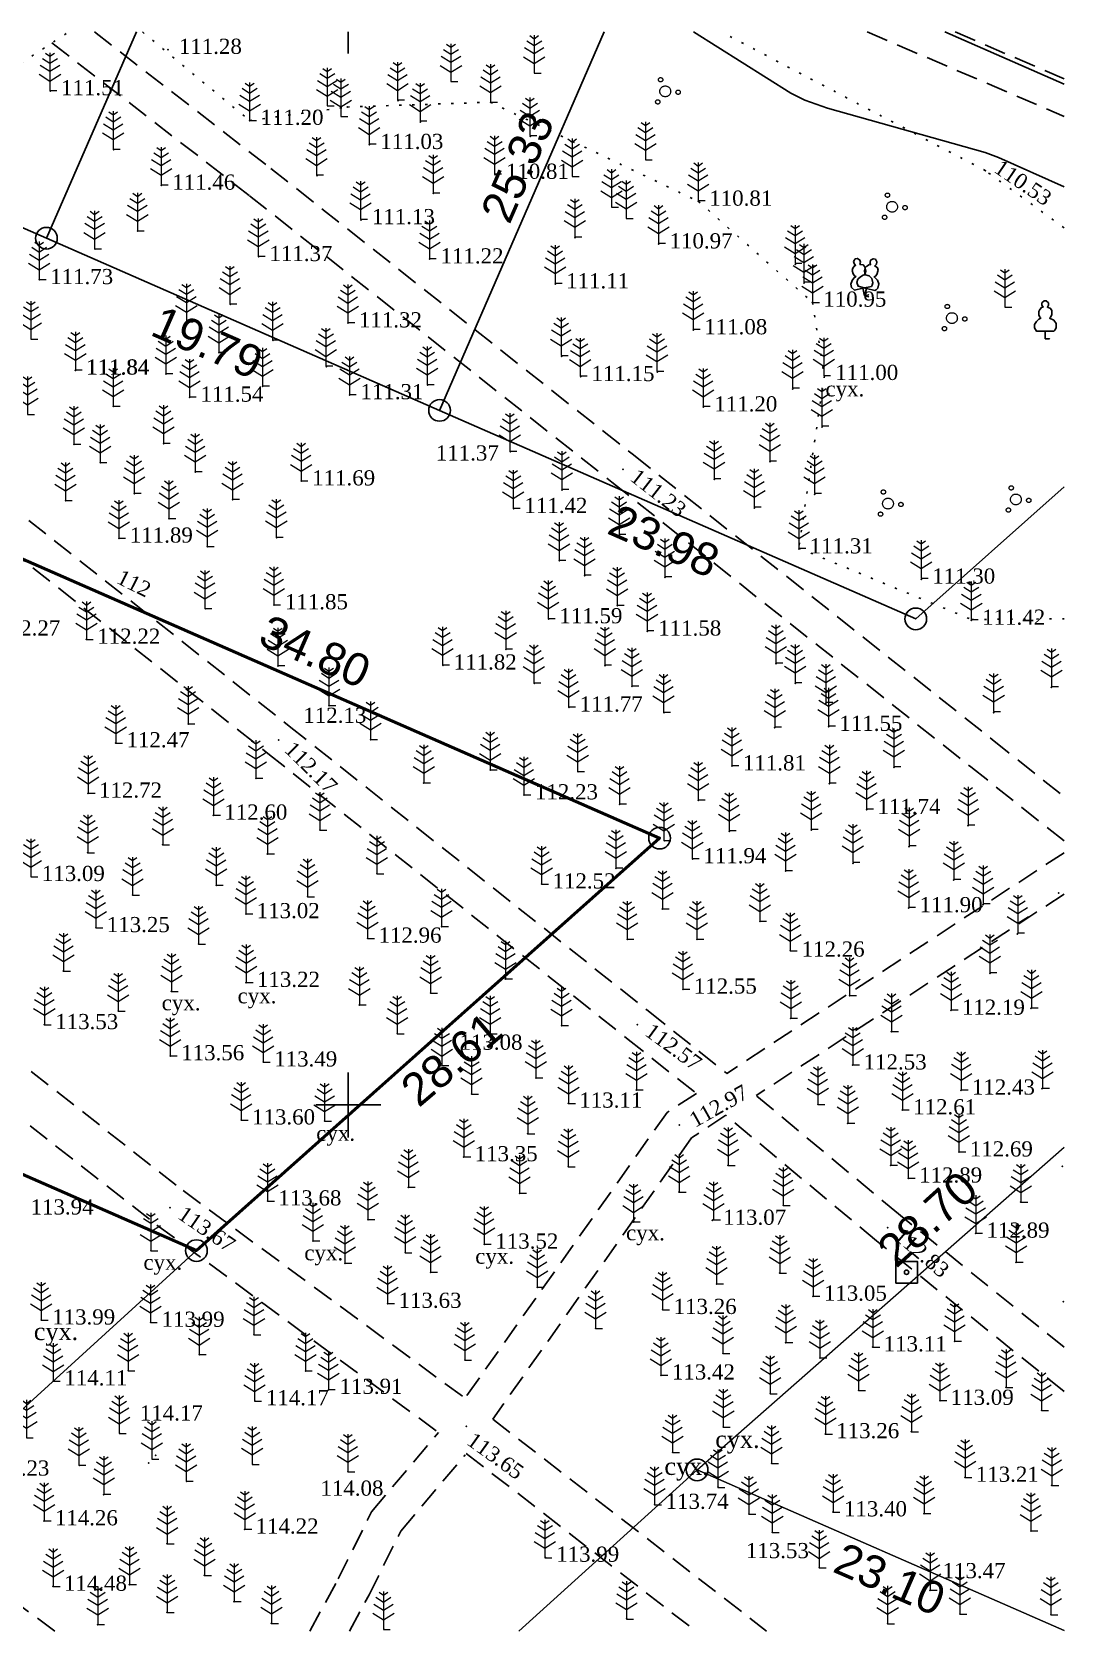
# Model space of a CAD drawing. Header units: millimetres. Extents: x 5405650.3 to 5405733, y 5525075.7 to 5525149.5.
# Drawn here: x 5405685.4 to 5405733, y 5525075.7 to 5525149.5 of the extents above; entities that cross this region are included whole.
import ezdxf
from ezdxf.enums import TextEntityAlignment as Align

# ---------------------------------------------------------------- set-up
doc = ezdxf.new("R2010")
doc.units = ezdxf.units.MM
for name, pattern in [('DASHEDX2', [1.5, 1, -0.5]), ('HIDDEN', [0.5, 0, -0.5]), ('суцільна', [50, 50, 0])]:
    doc.linetypes.add(name, pattern=pattern)
for name, color, linetype, lineweight in [('11900000', 1, 'Continuous', 30), ('Контур', 7, 'HIDDEN', 30), ('ТОЧКИ', 7, 'Continuous', 30), ('усл. знак', 7, 'суцільна', 20)]:
    doc.layers.add(name, color=color, linetype=linetype, lineweight=lineweight)
for name, color, linetype in [('SC007', 7, 'Continuous'), ('горизонтали', 42, 'Continuous'), ('дороги', 7, 'Continuous'), ('Ділянки_Межі', 10, 'Continuous'), ('надписи', 7, 'Continuous'), ('отметки', 7, 'Continuous'), ('промеры', 185, 'Continuous'), ('Растительность', 7, 'Continuous')]:
    doc.layers.add(name, color=color, linetype=linetype)
doc.styles.get("Standard").update_dxf_attribs({"font": 'arial.ttf'})
doc.styles.add('times', font='times.ttf')

# ---------------------------------------------------------------- blocks, each defined once
blk = doc.blocks.new('A$C51FE15A3')
at = {"layer": 'Растительность', "color": 94, "lineweight": 0}
for points in [[(-0.343, 1.489), (0, 1.267), (0.343, 1.489)], [(-0.201, 1.726), (0, 1.584), (0.201, 1.726)], [(0, 1.75), (0, 0), (0.319, 0)], [(-0.493, 0.753), (0, 0.444), (0.493, 0.753)], [(-0.447, 1.172), (0, 0.895), (0.447, 1.172)]]:
    blk.add_lwpolyline(points, dxfattribs=at)
blk = doc.blocks.new('SYMBOL902')
at = {"layer": 'SC007'}
blk.add_lwpolyline([(-1.25, -1.25), (-1.25, 1.25), (1.25, 1.25), (1.25, -1.25)], close=True, dxfattribs=at)
blk.add_circle((0, 0), 0.25, dxfattribs=at)
blk = doc.blocks.new('A$C72385B22')
at = {"layer": 'усл. знак'}
for centre, radius in [((0, 0), 0.625), ((-0.02, 1.49), 0.25), ((-1.29, -0.64), 0.25), ((1.28, -0.76), 0.25)]:
    blk.add_circle(centre, radius, dxfattribs=at)
blk = doc.blocks.new('A$C2ACB5305')
at = {"layer": 'Растительность'}
blk.add_lwpolyline([(0.2, 0), (0.2, 0), (0, 0), (0, 0.35), (-0.4, 0.35), (-0.5, 0.5), (-0.5, 0.65), (-0.4, 0.8), (-0.3, 0.9), (-0.2, 0.95), (-0.25, 1), (-0.3, 1.1), (-0.3, 1.25), (-0.25, 1.35), (-0.15, 1.45), (-0.1, 1.45), (-0.15, 1.55), (-0.15, 1.65), (-0.05, 1.75), (0.05, 1.75), (0.15, 1.65), (0.15, 1.55), (0.1, 1.45), (0.25, 1.4), (0.3, 1.3), (0.3, 1.1), (0.25, 1), (0.2, 0.95), (0.4, 0.85), (0.5, 0.7), (0.5, 0.5), (0.45, 0.4), (0.4, 0.35), (0, 0.35)], dxfattribs=at)

msp = doc.modelspace()

# ---------------------------------------------------------------- linework, layer by layer
at = {"layer": '11900000', "color": 7}
for points in [[(5405700, 5525148.5, 0), (5405700, 5525149.485, 0)], [(5405700, 5525148.5, 0), (5405700, 5525149.485, 0)], [(5405700, 5525098.5, 0), (5405700, 5525101.5, 0)], [(5405700, 5525098.5, 0), (5405700, 5525101.5, 0)], [(5405698.5, 5525100, 0), (5405701.5, 5525100, 0)], [(5405698.5, 5525100, 0), (5405701.5, 5525100, 0)]]:
    msp.add_polyline3d(points, dxfattribs=at)
at = {"layer": 'горизонтали', "color": 32}
msp.add_polyline3d([(5405733.016, 5525142.348, 110.5), (5405729.997, 5525143.692, 110.5), (5405729.377, 5525143.932, 110.5), (5405722.107, 5525145.972, 110.5), (5405721.057, 5525146.342, 110.5), (5405720.417, 5525146.662, 110.5), (5405715.925, 5525149.485, 110.5)], dxfattribs=at)
at = {"layer": 'дороги', "color": 7, "linetype": 'DASHEDX2'}
for points, elevation in [([(5405656.022, 5525149.485), (5405668.517, 5525139.985), (5405680.553, 5525130.68), (5405697.277, 5525117.467), (5405713.827, 5525104.337), (5405717.455, 5525101.453)], 111.93), ([(5405688.29, 5525149.485), (5405696.433, 5525143.19), (5405713.157, 5525129.977), (5405729.707, 5525116.847), (5405733.016, 5525114.217)], 110.99), ([(5405723.942, 5525149.485), (5405733.016, 5525145.593)], 112.445), ([(5405727.992, 5525149.485), (5405733.016, 5525147.331)], 112.445), ([(5405654.026, 5525148.993), (5405667.543, 5525138.715), (5405679.567, 5525129.42), (5405696.283, 5525116.213), (5405712.833, 5525103.083), (5405716.057, 5525100.521)], 111.93), ([(5405686.328, 5525148.98), (5405695.447, 5525141.93), (5405712.163, 5525128.723), (5405728.713, 5525115.593), (5405733.016, 5525112.174)], 110.99), ([(5405677.108, 5525108.015), (5405692.382, 5525096.048), (5405705.386, 5525086.469)], 113.227), ([(5405675.874, 5525106.441), (5405691.172, 5525094.456), (5405704.161, 5525084.888)], 113.227), ([(5405733.016, 5525088.831), (5405725.377, 5525094.969), (5405718.813, 5525100.429)], 113.26), ([(5405733.016, 5525086.779), (5405724.363, 5525093.731), (5405717.419, 5525099.518)], 113.26)]:
    msp.add_lwpolyline(points, dxfattribs=dict(at, elevation=elevation))
for points in [[(5405733.016, 5525111.63), (5405717.455, 5525101.453)], [(5405733.016, 5525109.718), (5405718.813, 5525100.429)], [(5405686.461, 5525075.733), (5405676.065, 5525083.409), (5405662.398, 5525093.926), (5405650.272, 5525103.66)], [(5405716.057, 5525100.521), (5405714.706, 5525099.655), (5405705.386, 5525086.469)], [(5405717.419, 5525099.518), (5405715.836, 5525098.483), (5405706.664, 5525085.505)], [(5405706.664, 5525085.505), (5405719.291, 5525075.733)], [(5405698.23, 5525075.733), (5405699.538, 5525078.142), (5405701.074, 5525081.23), (5405704.161, 5525084.888)], [(5405700.051, 5525075.733), (5405700.958, 5525077.404), (5405702.42, 5525080.345), (5405705.384, 5525083.856)], [(5405705.441, 5525083.923), (5405716.023, 5525075.733)]]:
    msp.add_lwpolyline(points, dxfattribs=at)
at = {"layer": 'Ділянки_Межі'}
for points in [[(5405690.233, 5525149.485), (5405686.078, 5525139.972), (5405667.94, 5525147.913)], [(5405711.808, 5525149.485), (5405704.21, 5525132.034), (5405686.078, 5525139.972)], [(5405686.078, 5525139.972), (5405690.233, 5525149.485)], [(5405704.21, 5525132.034), (5405711.808, 5525149.485)], [(5405727.519, 5525149.485), (5405733.016, 5525147.079)], [(5405733.016, 5525128.505), (5405726.179, 5525122.416), (5405704.21, 5525132.034)]]:
    msp.add_lwpolyline(points, dxfattribs=at)
at = {"layer": 'Ділянки_Межі', "lineweight": 50}
msp.add_lwpolyline([(5405672.055, 5525102.446), (5405682.482, 5525126.263), (5405714.361, 5525112.307), (5405692.998, 5525093.277)], close=True, dxfattribs=at)
at = {"layer": 'Ділянки_Межі', "lineweight": 0}
for points in [[(5405650.821, 5525083.359), (5405661.249, 5525107.177), (5405672.055, 5525102.446), (5405692.998, 5525093.277), (5405673.739, 5525075.733)], [(5405716.092, 5525083.166), (5405733.016, 5525098.046)], [(5405707.865, 5525075.733), (5405716.092, 5525083.166), (5405733.016, 5525075.753)], [(5405733.016, 5525075.753), (5405716.092, 5525083.166)]]:
    msp.add_lwpolyline(points, dxfattribs=at)
at = {"layer": 'Контур', "color": 7, "linetype": 'HIDDEN'}
for points, elevation in [([(5405669.398, 5525149.485), (5405671.11, 5525148.83), (5405680.38, 5525145.08), (5405687.1, 5525149.485)], 112.419), ([(5405690.501, 5525149.485), (5405695.45, 5525145.401), (5405699.954, 5525146.023), (5405706.561, 5525146.246), (5405716.151, 5525141.673), (5405721.412, 5525137.016), (5405721.961, 5525133.634), (5405720.78, 5525125.68), (5405728.74, 5525122.39), (5405733.016, 5525122.419)], 112.419), ([(5405733.016, 5525140.45), (5405729.384, 5525143.092), (5405717.214, 5525149.485)], 110.644)]:
    msp.add_lwpolyline(points, dxfattribs=dict(at, elevation=elevation))
at = {"layer": 'отметки', "color": 7}
for p in [(5405691.684, 5525148.675, 111.28), (5405686.249, 5525146.768, 111.515), (5405699.954, 5525146.023, 110.986), (5405702.289, 5525146.318, 110.947), (5405706.561, 5525146.246, 110.87), (5405695.45, 5525145.401, 111.197), (5405703.327, 5525145.339, 110.921), (5405700.978, 5525144.288, 111.026), (5405708.395, 5525144.673, 110.894), (5405689.175, 5525144.058, 111.413), (5405698.554, 5525142.86, 111.189), (5405706.768, 5525142.912, 110.813), (5405729.384, 5525143.092, 110.534), (5405691.378, 5525142.411, 111.459), (5405703.926, 5525142.036, 111.103), (5405716.151, 5525141.673, 110.81), (5405700.587, 5525140.821, 111.13), (5405690.283, 5525140.307, 111.452), (5405710.465, 5525140.004, 110.975), (5405714.32, 5525139.704, 110.973), (5405688.317, 5525139.475, 111.457), (5405695.862, 5525139.12, 111.375), (5405703.753, 5525139.009, 111.224), (5405720.615, 5525138.773, 110.811), (5405685.748, 5525138.056, 111.729), (5405709.549, 5525137.861, 111.115), (5405721.025, 5525137.911, 110.958), (5405694.553, 5525136.919, 111.362), (5405721.412, 5525137.016, 110.952), (5405692.539, 5525136.107, 111.512), (5405699.99, 5525136.06, 111.321), (5405696.526, 5525135.269, 111.386), (5405715.919, 5525135.741, 111.084), (5405694.04, 5525134.691, 111.49), (5405709.836, 5525134.533, 111.063), (5405687.404, 5525133.881, 111.837), (5405687.421, 5525133.886, 111.836), (5405698.988, 5525134.051, 111.349), (5405714.255, 5525133.803, 111.147), (5405691.593, 5525133.714, 111.595), (5405696.053, 5525133.143, 111.505), (5405703.655, 5525133.201, 111.301), (5405710.717, 5525133.583, 111.153), (5405721.961, 5525133.634, 111.004), (5405692.682, 5525132.634, 111.544), (5405700.062, 5525132.748, 111.314), (5405720.501, 5525133.02, 111.066), (5405689.165, 5525132.216, 111.798), (5405716.383, 5525132.182, 111.201), (5405721.859, 5525131.272, 111.101), (5405687.349, 5525130.459, 111.692), (5405691.485, 5525130.504, 111.691), (5405707.468, 5525130.124, 111.375), (5405688.557, 5525129.614, 111.766), (5405719.451, 5525129.662, 111.18), (5405692.948, 5525129.197, 111.729), (5405697.833, 5525128.771, 111.685), (5405712.673, 5525129.311, 111.231), (5405716.88, 5525128.85, 111.277), (5405690.128, 5525128.197, 111.784), (5405694.668, 5525127.918, 111.701), (5405709.861, 5525128.364, 111.317), (5405721.513, 5525128.161, 111.186), (5405686.96, 5525127.875, 111.852), (5405707.623, 5525127.498, 111.416), (5405718.736, 5525127.534, 111.254), (5405691.731, 5525127.036, 111.824), (5405689.422, 5525126.134, 111.888), (5405693.498, 5525125.739, 111.869), (5405696.693, 5525126.169, 111.783), (5405712.507, 5525126.288, 111.408), (5405709.731, 5525125.094, 111.531), (5405720.783, 5525125.635, 111.308), (5405710.901, 5525124.405, 111.499), (5405714.611, 5525124.334, 111.502), (5405726.434, 5525124.241, 111.302), (5405693.4, 5525122.891, 111.946), (5405696.576, 5525123.057, 111.847), (5405712.412, 5525123.024, 111.541), (5405709.237, 5525122.413, 111.589), (5405728.739, 5525122.344, 111.416), (5405687.921, 5525121.468, 112.215), (5405713.797, 5525121.845, 111.58), (5405707.274, 5525121.01, 111.715), (5405696.761, 5525120.247, 112.041), (5405704.363, 5525120.279, 111.823), (5405711.847, 5525120.265, 111.654), (5405719.728, 5525120.353, 111.553), (5405708.579, 5525119.447, 111.682), (5405713.093, 5525119.3, 111.664), (5405720.618, 5525119.441, 111.545), (5405732.426, 5525119.254, 111.436), (5405699.114, 5525118.409, 112.133), (5405710.174, 5525118.341, 111.775), (5405722.031, 5525118.537, 111.588), (5405692.615, 5525117.563, 112.477), (5405714.556, 5525118.085, 111.668), (5405729.764, 5525118.094, 111.496), (5405696.79, 5525116.83, 112.175), (5405701.039, 5525116.84, 112.253), (5405719.675, 5525117.399, 111.576), (5405722.153, 5525117.45, 111.548), (5405689.269, 5525116.692, 112.474), (5405706.556, 5525115.445, 112.1), (5405710.597, 5525115.364, 111.939), (5405717.702, 5525115.627, 111.806), (5405725.168, 5525115.571, 111.66), (5405695.738, 5525115.063, 112.541), (5405703.483, 5525114.84, 112.337), (5405722.195, 5525114.817, 111.677), (5405688, 5525114.371, 112.718), (5405708.111, 5525114.291, 112.23), (5405716.151, 5525114.046, 111.82), (5405693.782, 5525113.357, 112.602), (5405712.517, 5525113.865, 112.011), (5405723.911, 5525113.614, 111.744), (5405698.694, 5525112.672, 112.577), (5405717.58, 5525112.623, 111.873), (5405721.356, 5525112.683, 111.814), (5405728.58, 5525112.879, 111.682), (5405691.445, 5525111.996, 112.836), (5405714.572, 5525112.179, 112.097), (5405725.867, 5525111.91, 111.709), (5405687.98, 5525111.634, 112.992), (5405696.27, 5525111.578, 112.73), (5405715.879, 5525111.344, 111.936), (5405723.284, 5525111.146, 111.751), (5405701.321, 5525110.657, 112.657), (5405712.349, 5525110.918, 112.334), (5405720.18, 5525110.781, 111.98), (5405727.927, 5525110.367, 111.769), (5405690.052, 5525109.683, 113.067), (5405693.913, 5525110.126, 112.914), (5405698.119, 5525109.602, 112.888), (5405708.921, 5525110.181, 112.519), (5405732.769, 5525109.776, 111.781), (5405695.276, 5525108.811, 113.022), (5405714.494, 5525109.042, 112.42), (5405725.852, 5525109.086, 111.901), (5405729.282, 5525109.241, 111.781), (5405688.359, 5525108.167, 113.248), (5405704.3, 5525108.224, 112.808), (5405718.99, 5525108.462, 112.256), (5405693.091, 5525107.423, 113.162), (5405700.894, 5525107.682, 112.961), (5405712.869, 5525107.636, 112.508), (5405716.084, 5525107.637, 112.378), (5405730.867, 5525107.889, 111.846), (5405720.39, 5525107.11, 112.3), (5405686.863, 5525106.173, 113.367), (5405707.247, 5525105.809, 112.868), (5405729.595, 5525106.072, 112.025), (5405691.838, 5525105.231, 113.344), (5405695.287, 5525105.641, 113.217), (5405703.795, 5525105.16, 113.076), (5405715.437, 5525105.332, 112.547), (5405723.126, 5525105.03, 112.293), (5405689.394, 5525104.327, 113.402), (5405700.511, 5525104.614, 113.15), (5405727.802, 5525104.357, 112.186), (5405731.493, 5525104.455, 112.128), (5405685.981, 5525103.694, 113.535), (5405709.843, 5525103.659, 112.94), (5405713.338, 5525103.707, 112.572), (5405720.412, 5525103.988, 112.452), (5405702.263, 5525103.285, 113.171), (5405706.553, 5525103.283, 113.079), (5405725.057, 5525103.372, 112.38), (5405691.793, 5525102.258, 113.557), (5405696.082, 5525101.971, 113.486), (5405704.316, 5525101.809, 113.184), (5405723.271, 5525101.832, 112.527), (5405708.654, 5525101.247, 113.096), (5405713.287, 5525100.685, 113.008), (5405728.265, 5525100.675, 112.425), (5405732.007, 5525100.742, 112.251), (5405705.695, 5525100.503, 113.193), (5405710.156, 5525100.072, 113.11), (5405721.666, 5525100.019, 112.776), (5405695.06, 5525099.296, 113.6), (5405698.914, 5525099.253, 113.565), (5405723.038, 5525099.151, 112.74), (5405725.556, 5525099.762, 112.614), (5405708.279, 5525098.67, 113.172), (5405715.271, 5525099.069, 112.974), (5405728.17, 5525097.82, 112.686), (5405705.33, 5525097.599, 113.348), (5405710.146, 5525097.153, 113.212), (5405717.52, 5525097.208, 112.999), (5405725.025, 5525097.214, 112.843), (5405732.943, 5525097.171, 112.56), (5405702.776, 5525096.199, 113.516), (5405725.832, 5525096.617, 112.885), (5405696.276, 5525095.562, 113.683), (5405707.904, 5525095.926, 113.302), (5405715.257, 5525095.98, 113.097), (5405731.016, 5525095.513, 112.775), (5405691.777, 5525095.252, 113.668), (5405700.908, 5525094.706, 113.62), (5405716.846, 5525094.703, 113.078), (5405720.064, 5525095.36, 113.012), (5405713.148, 5525094.603, 113.19), (5405713.164, 5525094.643, 113.179), (5405716.791, 5525094.668, 113.067), (5405724.875, 5525094.34, 112.833), (5405728.939, 5525094.075, 112.895), (5405690.902, 5525093.271, 113.895), (5405698.374, 5525093.729, 113.684), (5405706.281, 5525093.569, 113.517), (5405699.85, 5525092.698, 113.671), (5405702.626, 5525093.179, 113.58), (5405730.808, 5525092.738, 112.932), (5405703.799, 5525092.276, 113.588), (5405719.904, 5525092.24, 113.093), (5405708.716, 5525091.591, 113.46), (5405716.988, 5525091.737, 113.136), (5405721.436, 5525091.169, 113.051), (5405701.816, 5525090.838, 113.634), (5405714.507, 5525090.555, 113.26), (5405732.982, 5525090.922, 112.954), (5405685.84, 5525090.071, 113.987), (5405690.887, 5525089.965, 113.989), (5405711.412, 5525089.695, 113.418), (5405695.658, 5525089.395, 113.894), (5405720.18, 5525089.04, 113.11), (5405724.196, 5525088.829, 113.11), (5405727.969, 5525089.097, 113.015), (5405693.131, 5525088.483, 114.001), (5405705.383, 5525088.234, 113.689), (5405717.285, 5525088.546, 113.265), (5405721.753, 5525088.332, 113.131), (5405689.85, 5525087.743, 114.088), (5405698.03, 5525087.732, 113.936), (5405714.425, 5525087.533, 113.418), (5405686.401, 5525087.261, 114.113), (5405699.094, 5525086.871, 113.908), (5405719.465, 5525086.677, 113.245), (5405723.538, 5525086.83, 113.127), (5405730.342, 5525086.967, 113.069), (5405695.697, 5525086.345, 114.171), (5405727.289, 5525086.365, 113.095), (5405731.984, 5525085.912, 113.127), (5405705.453, 5525085.178, 113.645), (5405717.301, 5525085.142, 113.341), (5405689.45, 5525084.85, 114.171), (5405722.007, 5525084.825, 113.255), (5405725.977, 5525084.922, 113.17), (5405691.12, 5525083.83, 114.248), (5405714.968, 5525083.973, 113.568), (5405687.589, 5525083.381, 114.207), (5405690.785, 5525083.49, 114.187), (5405695.593, 5525083.418, 114.142), (5405699.994, 5525083.078, 114.081), (5405719.523, 5525083.469, 113.368), (5405692.544, 5525082.644, 114.229), (5405717.052, 5525082.371, 113.557), (5405728.445, 5525082.815, 113.21), (5405732.446, 5525082.448, 113.197), (5405688.717, 5525082.026, 114.201), (5405714.137, 5525081.566, 113.74), (5405685.964, 5525080.808, 114.258), (5405718.491, 5525081.126, 113.573), (5405722.364, 5525081.221, 113.396), (5405726.559, 5525081.15, 113.288), (5405695.222, 5525080.425, 114.216), (5405719.56, 5525080.286, 113.528), (5405731.492, 5525080.347, 113.209), (5405691.637, 5525079.757, 114.239), (5405709.089, 5525079.128, 113.991), (5405721.723, 5525078.65, 113.578), (5405686.383, 5525077.788, 114.476), (5405689.893, 5525077.875, 114.308), (5405693.361, 5525078.294, 114.291), (5405694.735, 5525077.094, 114.317), (5405726.84, 5525077.611, 113.472), (5405691.638, 5525076.59, 114.339), (5405712.842, 5525076.297, 114.045), (5405728.211, 5525076.516, 113.51), (5405732.408, 5525076.48, 113.375), (5405688.433, 5525076.028, 114.408), (5405696.456, 5525076.084, 114.326), (5405701.645, 5525075.816, 114.4), (5405724.882, 5525076.067, 113.584)]:
    msp.add_point(p, dxfattribs=at)
at = {"layer": 'ТОЧКИ'}
for centre in [(5405686.075, 5525139.973), (5405704.21, 5525132.034), (5405726.179, 5525122.416), (5405714.361, 5525112.307), (5405692.998, 5525093.277), (5405716.092, 5525083.166)]:
    msp.add_circle(centre, 0.5, dxfattribs=at)

# ---------------------------------------------------------------- block references
at = {"layer": 'отметки', "color": 7, "xscale": 0.400000000372529, "yscale": 0.400000000372529, "zscale": 0.400000000372529}
msp.add_blockref('SYMBOL902', (5405725.75, 5525092.28, 112.99), dxfattribs=at)
at = {"layer": 'Растительность', "color": 7}
for name, p in [('A$C51FE15A3', (5405708.578, 5525147.593, 112.419)), ('A$C51FE15A3', (5405704.738, 5525147.194, 112.419)), ('A$C51FE15A3', (5405686.24, 5525146.78, 111.51)), ('A$C51FE15A3', (5405699.032, 5525146.082, 112.419)), ('A$C51FE15A3', (5405702.27, 5525146.35, 110.95)), ('A$C51FE15A3', (5405706.561, 5525146.246, 112.419)), ('A$C51FE15A3', (5405695.45, 5525145.401, 112.419)), ('A$C51FE15A3', (5405699.662, 5525145.589, 112.419)), ('A$C51FE15A3', (5405703.31, 5525145.38, 110.92)), ('A$C51FE15A3', (5405708.38, 5525144.71, 110.89)), ('A$C51FE15A3', (5405689.16, 5525144.08, 111.41)), ('A$C51FE15A3', (5405700.96, 5525144.32, 111.02)), ('A$C51FE15A3', (5405713.705, 5525143.585, 112.419)), ('A$C51FE15A3', (5405691.37, 5525142.43, 111.46)), ('A$C51FE15A3', (5405698.54, 5525142.89, 111.19)), ('A$C51FE15A3', (5405706.75, 5525142.95, 110.81)), ('A$C51FE15A3', (5405710.326, 5525142.826, 110.973)), ('A$C51FE15A3', (5405703.91, 5525142.07, 111.1)), ('A$C51FE15A3', (5405716.14, 5525141.72, 110.81)), ('A$C51FE15A3', (5405712.138, 5525141.41, 110.973)), ('A$C51FE15A3', (5405690.27, 5525140.32, 111.45)), ('A$C51FE15A3', (5405700.57, 5525140.85, 111.13)), ('A$C51FE15A3', (5405712.815, 5525140.88, 110.973)), ('A$C51FE15A3', (5405688.3, 5525139.49, 111.46)), ('A$C51FE15A3', (5405710.45, 5525140.04, 110.97)), ('A$C51FE15A3', (5405714.31, 5525139.75, 110.97)), ('A$C51FE15A3', (5405695.85, 5525139.14, 111.37)), ('A$C51FE15A3', (5405703.74, 5525139.04, 111.22)), ('A$C51FE15A3', (5405720.61, 5525138.83, 110.81)), ('A$C51FE15A3', (5405685.74, 5525138.07, 111.73)), ('A$C51FE15A3', (5405721.02, 5525137.96, 110.96)), ('A$C51FE15A3', (5405709.54, 5525137.9, 111.11)), ('A$C51FE15A3', (5405694.54, 5525136.94, 111.36)), ('A$C51FE15A3', (5405721.412, 5525137.016, 112.419)), ('A$C51FE15A3', (5405730.285, 5525136.791, 111.109)), ('A$C51FE15A3', (5405692.53, 5525136.12, 111.51)), ('A$C51FE15A3', (5405699.98, 5525136.09, 111.32)), ('A$C51FE15A3', (5405715.91, 5525135.78, 111.08)), ('A$C51FE15A3', (5405685.36, 5525135.32, 111.86)), ('A$C51FE15A3', (5405696.51, 5525135.29, 111.39)), ('A$C2ACB5305', (5405732.147, 5525135.336, 111.109)), ('A$C51FE15A3', (5405694.03, 5525134.71, 111.49)), ('A$C51FE15A3', (5405709.82, 5525134.57, 111.06)), ('A$C51FE15A3', (5405687.41, 5525133.9, 111.84)), ('A$C51FE15A3', (5405691.58, 5525133.73, 111.59)), ('A$C51FE15A3', (5405698.97, 5525134.08, 111.35)), ('A$C51FE15A3', (5405710.7, 5525133.62, 111.15)), ('A$C51FE15A3', (5405714.24, 5525133.84, 111.15)), ('A$C51FE15A3', (5405721.93, 5525133.634, 111.1)), ('A$C51FE15A3', (5405696.04, 5525133.16, 111.5)), ('A$C51FE15A3', (5405703.64, 5525133.23, 111.3)), ('A$C51FE15A3', (5405720.49, 5525133.07, 111.06)), ('A$C51FE15A3', (5405689.16, 5525132.23, 111.8)), ('A$C51FE15A3', (5405692.67, 5525132.65, 111.54)), ('A$C51FE15A3', (5405700.05, 5525132.77, 111.31)), ('A$C51FE15A3', (5405716.37, 5525132.22, 111.2)), ('A$C51FE15A3', (5405685.2, 5525131.85, 111.87)), ('A$C51FE15A3', (5405721.85, 5525131.32, 111.1)), ('A$C51FE15A3', (5405687.34, 5525130.47, 111.69)), ('A$C51FE15A3', (5405691.47, 5525130.52, 111.69)), ('A$C51FE15A3', (5405707.45, 5525130.15, 111.37)), ('A$C51FE15A3', (5405688.55, 5525129.63, 111.77)), ('A$C51FE15A3', (5405692.94, 5525129.21, 111.73)), ('A$C51FE15A3', (5405719.44, 5525129.71, 111.18)), ('A$C51FE15A3', (5405697.82, 5525128.79, 111.68)), ('A$C51FE15A3', (5405709.85, 5525128.4, 111.32)), ('A$C51FE15A3', (5405716.87, 5525128.89, 111.28)), ('A$C51FE15A3', (5405686.95, 5525127.88, 111.85)), ('A$C51FE15A3', (5405690.12, 5525128.21, 111.78)), ('A$C51FE15A3', (5405694.66, 5525127.93, 111.7)), ('A$C51FE15A3', (5405721.51, 5525128.21, 111.18)), ('A$C51FE15A3', (5405691.72, 5525127.05, 111.82)), ('A$C51FE15A3', (5405707.61, 5525127.53, 111.42)), ('A$C51FE15A3', (5405718.73, 5525127.58, 111.25)), ('A$C51FE15A3', (5405689.41, 5525126.14, 111.89)), ('A$C51FE15A3', (5405696.68, 5525126.18, 111.78)), ('A$C51FE15A3', (5405712.49, 5525126.32, 111.41)), ('A$C51FE15A3', (5405693.49, 5525125.75, 111.87)), ('A$C51FE15A3', (5405720.78, 5525125.68, 112.419)), ('A$C51FE15A3', (5405709.72, 5525125.12, 111.53)), ('A$C51FE15A3', (5405710.89, 5525124.44, 111.5)), ('A$C51FE15A3', (5405714.6, 5525124.37, 111.5)), ('A$C51FE15A3', (5405726.43, 5525124.29, 111.3)), ('A$C51FE15A3', (5405693.39, 5525122.9, 111.95)), ('A$C51FE15A3', (5405696.56, 5525123.07, 111.85)), ('A$C51FE15A3', (5405712.4, 5525123.05, 111.54)), ('A$C51FE15A3', (5405709.22, 5525122.44, 111.59)), ('A$C51FE15A3', (5405713.78, 5525121.88, 111.58)), ('A$C51FE15A3', (5405728.74, 5525122.39, 112.419)), ('A$C51FE15A3', (5405687.92, 5525121.47, 112.22)), ('A$C51FE15A3', (5405707.26, 5525121.03, 111.71)), ('A$C51FE15A3', (5405696.75, 5525120.26, 112.04)), ('A$C51FE15A3', (5405704.35, 5525120.3, 111.82)), ('A$C51FE15A3', (5405711.83, 5525120.29, 111.65)), ('A$C51FE15A3', (5405719.72, 5525120.39, 111.55)), ('A$C51FE15A3', (5405708.56, 5525119.47, 111.68)), ('A$C51FE15A3', (5405713.08, 5525119.33, 111.66)), ('A$C51FE15A3', (5405720.61, 5525119.48, 111.54)), ('A$C51FE15A3', (5405732.44, 5525119.3, 111.43)), ('A$C51FE15A3', (5405699.11, 5525118.42, 112.13)), ('A$C51FE15A3', (5405710.16, 5525118.36, 111.77)), ('A$C51FE15A3', (5405714.54, 5525118.12, 111.67)), ('A$C51FE15A3', (5405722.03, 5525118.58, 111.59)), ('A$C51FE15A3', (5405729.77, 5525118.14, 111.49)), ('A$C51FE15A3', (5405692.61, 5525117.57, 112.48)), ('A$C51FE15A3', (5405719.67, 5525117.44, 111.57)), ('A$C51FE15A3', (5405722.15, 5525117.49, 111.55)), ('A$C51FE15A3', (5405689.27, 5525116.69, 112.47)), ('A$C51FE15A3', (5405701.03, 5525116.85, 112.25)), ('A$C51FE15A3', (5405706.55, 5525115.46, 112.1)), ('A$C51FE15A3', (5405710.58, 5525115.38, 111.94)), ('A$C51FE15A3', (5405717.69, 5525115.66, 111.8)), ('A$C51FE15A3', (5405725.17, 5525115.61, 111.66)), ('A$C51FE15A3', (5405688, 5525114.37, 112.72)), ('A$C51FE15A3', (5405695.74, 5525115.07, 112.54)), ('A$C51FE15A3', (5405703.48, 5525114.85, 112.34)), ('A$C51FE15A3', (5405722.19, 5525114.86, 111.67)), ('A$C51FE15A3', (5405708.1, 5525114.3, 112.23)), ('A$C51FE15A3', (5405712.51, 5525113.88, 112.01)), ('A$C51FE15A3', (5405716.14, 5525114.07, 111.82)), ('A$C51FE15A3', (5405723.91, 5525113.65, 111.74)), ('A$C51FE15A3', (5405693.78, 5525113.36, 112.6)), ('A$C51FE15A3', (5405728.59, 5525112.92, 111.68)), ('A$C51FE15A3', (5405698.69, 5525112.67, 112.58)), ('A$C51FE15A3', (5405714.56, 5525112.2, 112.1)), ('A$C51FE15A3', (5405717.57, 5525112.65, 111.87)), ('A$C51FE15A3', (5405721.35, 5525112.72, 111.81)), ('A$C51FE15A3', (5405687.98, 5525111.63, 112.99)), ('A$C51FE15A3', (5405691.44, 5525112, 112.84)), ('A$C51FE15A3', (5405696.27, 5525111.58, 112.73)), ('A$C51FE15A3', (5405725.87, 5525111.96, 111.71)), ('A$C51FE15A3', (5405701.32, 5525110.66, 112.66)), ('A$C51FE15A3', (5405712.34, 5525110.93, 112.33)), ('A$C51FE15A3', (5405715.87, 5525111.37, 111.93)), ('A$C51FE15A3', (5405720.17, 5525110.81, 111.98)), ('A$C51FE15A3', (5405723.28, 5525111.19, 111.75)), ('A$C51FE15A3', (5405685.36, 5525110.52, 113.09)), ('A$C51FE15A3', (5405693.91, 5525110.13, 112.91)), ('A$C51FE15A3', (5405708.92, 5525110.18, 112.52)), ('A$C51FE15A3', (5405727.93, 5525110.41, 111.77)), ('A$C51FE15A3', (5405690.05, 5525109.68, 113.07)), ('A$C51FE15A3', (5405698.12, 5525109.6, 112.89)), ('A$C51FE15A3', (5405729.29, 5525109.29, 111.78)), ('A$C51FE15A3', (5405695.28, 5525108.81, 113.02)), ('A$C51FE15A3', (5405714.49, 5525109.05, 112.42)), ('A$C51FE15A3', (5405718.98, 5525108.48, 112.25)), ('A$C51FE15A3', (5405725.85, 5525109.12, 111.9)), ('A$C51FE15A3', (5405688.36, 5525108.17, 113.25)), ('A$C51FE15A3', (5405704.3, 5525108.22, 112.81)), ('A$C51FE15A3', (5405730.88, 5525107.93, 111.84)), ('A$C51FE15A3', (5405693.09, 5525107.42, 113.16)), ('A$C51FE15A3', (5405700.89, 5525107.68, 112.96)), ('A$C51FE15A3', (5405712.86, 5525107.64, 112.51)), ('A$C51FE15A3', (5405716.08, 5525107.65, 112.38)), ('A$C51FE15A3', (5405720.39, 5525107.11, 112.3)), ('A$C51FE15A3', (5405686.86, 5525106.17, 113.37)), ('A$C51FE15A3', (5405695.29, 5525105.64, 113.22)), ('A$C51FE15A3', (5405707.25, 5525105.81, 112.87)), ('A$C51FE15A3', (5405729.6, 5525106.11, 112.02)), ('A$C51FE15A3', (5405691.84, 5525105.23, 113.34)), ('A$C51FE15A3', (5405703.8, 5525105.16, 113.08)), ('A$C51FE15A3', (5405715.43, 5525105.34, 112.55)), ('A$C51FE15A3', (5405723.12, 5525105.05, 112.29)), ('A$C51FE15A3', (5405689.39, 5525104.33, 113.4)), ('A$C51FE15A3', (5405700.51, 5525104.61, 113.15)), ('A$C51FE15A3', (5405727.81, 5525104.39, 112.18)), ('A$C51FE15A3', (5405731.51, 5525104.48, 112.13)), ('A$C51FE15A3', (5405685.98, 5525103.69, 113.53)), ('A$C51FE15A3', (5405702.26, 5525103.28, 113.17)), ('A$C51FE15A3', (5405706.55, 5525103.28, 113.08)), ('A$C51FE15A3', (5405709.84, 5525103.66, 112.94)), ('A$C51FE15A3', (5405720.41, 5525104, 112.45)), ('A$C51FE15A3', (5405725.06, 5525103.39, 112.38)), ('A$C51FE15A3', (5405691.79, 5525102.26, 113.56)), ('A$C51FE15A3', (5405696.08, 5525101.97, 113.49)), ('A$C51FE15A3', (5405704.32, 5525101.81, 113.18)), ('A$C51FE15A3', (5405723.27, 5525101.84, 112.53)), ('A$C51FE15A3', (5405708.65, 5525101.25, 113.1)), ('A$C51FE15A3', (5405705.69, 5525100.5, 113.19)), ('A$C51FE15A3', (5405713.29, 5525100.69, 113.01)), ('A$C51FE15A3', (5405728.27, 5525100.7, 112.42)), ('A$C51FE15A3', (5405732.02, 5525100.77, 112.25)), ('A$C51FE15A3', (5405710.16, 5525100.07, 113.11)), ('A$C51FE15A3', (5405721.66, 5525100.02, 112.78)), ('A$C51FE15A3', (5405725.56, 5525099.77, 112.61)), ('A$C51FE15A3', (5405695.06, 5525099.3, 113.6)), ('A$C51FE15A3', (5405698.91, 5525099.25, 113.57)), ('A$C51FE15A3', (5405723.04, 5525099.16, 112.74)), ('A$C51FE15A3', (5405708.28, 5525098.67, 113.17)), ('A$C51FE15A3', (5405705.33, 5525097.6, 113.35)), ('A$C51FE15A3', (5405728.17, 5525097.83, 112.69)), ('A$C51FE15A3', (5405710.15, 5525097.15, 113.21)), ('A$C51FE15A3', (5405717.52, 5525097.21, 113)), ('A$C51FE15A3', (5405725.02, 5525097.22, 112.84)), ('A$C51FE15A3', (5405702.77, 5525096.2, 113.52)), ('A$C51FE15A3', (5405707.9, 5525095.93, 113.3)), ('A$C51FE15A3', (5405715.26, 5525095.98, 113.1)), ('A$C51FE15A3', (5405725.83, 5525096.62, 112.88)), ('A$C51FE15A3', (5405696.27, 5525095.56, 113.68)), ('A$C51FE15A3', (5405720.06, 5525095.36, 113.01)), ('A$C51FE15A3', (5405731.02, 5525095.52, 112.77)), ('A$C51FE15A3', (5405700.9, 5525094.71, 113.62)), ('A$C51FE15A3', (5405713.15, 5525094.6, 113.19)), ('A$C51FE15A3', (5405716.85, 5525094.7, 113.08)), ('A$C51FE15A3', (5405698.37, 5525093.73, 113.68)), ('A$C51FE15A3', (5405728.94, 5525094.08, 112.89)), ('A$C51FE15A3', (5405690.89, 5525093.27, 113.89)), ('A$C51FE15A3', (5405702.62, 5525093.18, 113.58)), ('A$C51FE15A3', (5405706.27, 5525093.57, 113.52)), ('A$C51FE15A3', (5405699.84, 5525092.7, 113.67)), ('A$C51FE15A3', (5405703.79, 5525092.28, 113.59)), ('A$C51FE15A3', (5405719.9, 5525092.24, 113.09)), ('A$C51FE15A3', (5405730.81, 5525092.74, 112.93)), ('A$C51FE15A3', (5405708.71, 5525091.59, 113.46)), ('A$C51FE15A3', (5405716.99, 5525091.74, 113.14)), ('A$C51FE15A3', (5405701.81, 5525090.84, 113.63)), ('A$C51FE15A3', (5405721.44, 5525091.17, 113.05)), ('A$C51FE15A3', (5405685.83, 5525090.07, 113.99)), ('A$C51FE15A3', (5405714.5, 5525090.55, 113.26)), ('A$C51FE15A3', (5405690.87, 5525089.96, 113.99)), ('A$C51FE15A3', (5405695.65, 5525089.39, 113.89)), ('A$C51FE15A3', (5405711.41, 5525089.69, 113.42)), ('A$C51FE15A3', (5405717.28, 5525088.54, 113.26)), ('A$C51FE15A3', (5405720.18, 5525089.04, 113.11)), ('A$C51FE15A3', (5405724.2, 5525088.83, 113.11)), ('A$C51FE15A3', (5405727.97, 5525089.1, 113.01)), ('A$C51FE15A3', (5405693.12, 5525088.48, 114)), ('A$C51FE15A3', (5405705.37, 5525088.23, 113.69)), ('A$C51FE15A3', (5405721.75, 5525088.33, 113.13)), ('A$C51FE15A3', (5405686.39, 5525087.26, 114.11)), ('A$C51FE15A3', (5405689.84, 5525087.74, 114.09)), ('A$C51FE15A3', (5405698.02, 5525087.73, 113.94)), ('A$C51FE15A3', (5405714.42, 5525087.53, 113.42)), ('A$C51FE15A3', (5405695.68, 5525086.34, 114.17)), ('A$C51FE15A3', (5405699.08, 5525086.87, 113.91)), ('A$C51FE15A3', (5405719.46, 5525086.68, 113.24)), ('A$C51FE15A3', (5405723.54, 5525086.83, 113.13)), ('A$C51FE15A3', (5405727.29, 5525086.36, 113.09)), ('A$C51FE15A3', (5405730.34, 5525086.97, 113.07)), ('A$C51FE15A3', (5405731.98, 5525085.91, 113.13)), ('A$C51FE15A3', (5405689.43, 5525084.85, 114.17)), ('A$C51FE15A3', (5405717.3, 5525085.14, 113.34)), ('A$C51FE15A3', (5405725.98, 5525084.92, 113.17)), ('A$C51FE15A3', (5405685.15, 5525084.65, 114.18)), ('A$C51FE15A3', (5405722.01, 5525084.82, 113.26)), ('A$C51FE15A3', (5405687.57, 5525083.38, 114.21)), ('A$C51FE15A3', (5405690.941, 5525083.665)), ('A$C51FE15A3', (5405695.57, 5525083.41, 114.14)), ('A$C51FE15A3', (5405714.96, 5525083.97, 113.57)), ('A$C51FE15A3', (5405719.52, 5525083.46, 113.37)), ('A$C51FE15A3', (5405692.52, 5525082.64, 114.23)), ('A$C51FE15A3', (5405699.98, 5525083.07, 114.08)), ('A$C51FE15A3', (5405728.45, 5525082.81, 113.21)), ('A$C51FE15A3', (5405688.73, 5525082.04, 114.2)), ('A$C51FE15A3', (5405717.05, 5525082.36, 113.56)), ('A$C51FE15A3', (5405732.45, 5525082.45, 113.2)), ('A$C51FE15A3', (5405714.13, 5525081.56, 113.74)), ('A$C51FE15A3', (5405722.36, 5525081.22, 113.4)), ('A$C51FE15A3', (5405726.56, 5525081.15, 113.29)), ('A$C51FE15A3', (5405685.97, 5525080.82, 114.26)), ('A$C51FE15A3', (5405695.23, 5525080.43, 114.22)), ('A$C51FE15A3', (5405718.48, 5525081.12, 113.57)), ('A$C51FE15A3', (5405691.65, 5525079.76, 114.24)), ('A$C51FE15A3', (5405719.56, 5525080.28, 113.53)), ('A$C51FE15A3', (5405731.49, 5525080.35, 113.21)), ('A$C51FE15A3', (5405709.07, 5525079.11, 113.99)), ('A$C51FE15A3', (5405693.37, 5525078.3, 114.29)), ('A$C51FE15A3', (5405721.72, 5525078.64, 113.58)), ('A$C51FE15A3', (5405686.39, 5525077.79, 114.48)), ('A$C51FE15A3', (5405689.91, 5525077.88, 114.31)), ('A$C51FE15A3', (5405726.84, 5525077.61, 113.47)), ('A$C51FE15A3', (5405694.74, 5525077.1, 114.32)), ('A$C51FE15A3', (5405688.44, 5525076.03, 114.41)), ('A$C51FE15A3', (5405691.65, 5525076.59, 114.34)), ('A$C51FE15A3', (5405696.46, 5525076.08, 114.33)), ('A$C51FE15A3', (5405712.83, 5525076.28, 114.05)), ('A$C51FE15A3', (5405724.88, 5525076.06, 113.58)), ('A$C51FE15A3', (5405728.21, 5525076.51, 113.51)), ('A$C51FE15A3', (5405732.41, 5525076.48, 113.38)), ('A$C51FE15A3', (5405701.62, 5525075.8, 114.4))]:
    msp.add_blockref(name, p, dxfattribs=at)
for rotation in [12.39286710269337, 344.999715678068]:
    msp.add_blockref('A$C2ACB5305', (5405723.812, 5525137.322, 110.81), dxfattribs=dict(at, rotation=rotation))
at = {"layer": 'усл. знак', "color": 7, "linetype": 'суцільна', "lineweight": 13, "xscale": 0.3999999998750298, "yscale": 0.3999999998750298, "zscale": 0.3999999998750298, "rotation": 265.3647753868261}
for p in [(5405714.621, 5525146.747), (5405725.086, 5525141.423), (5405727.845, 5525136.289), (5405724.896, 5525127.733), (5405730.795, 5525127.923)]:
    msp.add_blockref('A$C72385B22', p, dxfattribs=at)

# ---------------------------------------------------------------- texts
at = {"layer": 'горизонтали', "color": 32, "lineweight": 50, "style": 'times'}
msp.add_text('112', height=0.7, rotation=333.33908, dxfattribs=at).set_placement((5405689.564, 5525124.726, 181.067), align=Align.TOP_LEFT)
at = {"layer": 'надписи', "color": 7, "style": 'times'}
for height, p in [(0.7, (5405722.013, 5525133.378, 224.28)), (0.7, (5405694.894, 5525105.384, 111.861)), (0.7, (5405691.393, 5525105.063, 111.861)), (0.7, (5405698.522, 5525099.044, 111.861)), (0.7, (5405712.812, 5525094.455, 111.861)), (0.7, (5405697.971, 5525093.53, 111.861)), (0.7, (5405690.55, 5525093.093, 111.861)), (0.7, (5405705.856, 5525093.372, 111.861)), (0.8, (5405685.494, 5525089.95, 111.861)), (0.8, (5405716.927, 5525084.977, 111.861)), (0.8, (5405714.58, 5525083.732, 111.861))]:
    msp.add_text('сух.', height=height, dxfattribs=at).set_placement(p, align=Align.TOP_LEFT)
at = {"layer": 'отметки', "color": 7, "style": 'times'}
for s, p in [('111.28', (5405692.184, 5525149.175, 111.28)), ('111.51', (5405686.749, 5525147.268, 111.515)), ('111.20', (5405695.95, 5525145.901, 111.197)), ('111.03', (5405701.478, 5525144.788, 111.026)), ('110.81', (5405707.268, 5525143.412, 110.813)), ('111.46', (5405691.878, 5525142.911, 111.459)), ('110.81', (5405716.651, 5525142.173, 110.81)), ('111.13', (5405701.087, 5525141.321, 111.13)), ('110.97', (5405714.82, 5525140.204, 110.973)), ('111.37', (5405696.362, 5525139.62, 111.375)), ('111.22', (5405704.253, 5525139.509, 111.224)), ('111.73', (5405686.248, 5525138.556, 111.729)), ('111.11', (5405710.049, 5525138.361, 111.115)), ('110.95', (5405721.912, 5525137.516, 110.952)), ('111.32', (5405700.49, 5525136.56, 111.321)), ('111.08', (5405716.419, 5525136.241, 111.084)), ('111.84', (5405687.904, 5525134.381, 111.837)), ('111.84', (5405687.921, 5525134.386, 111.836)), ('111.15', (5405711.217, 5525134.083, 111.153)), ('111.00', (5405722.461, 5525134.134, 111.004)), ('111.54', (5405693.182, 5525133.134, 111.544)), ('111.31', (5405700.562, 5525133.248, 111.314)), ('111.20', (5405716.883, 5525132.682, 111.201)), ('111.37', (5405704.037, 5525130.42, 111.375)), ('111.69', (5405698.333, 5525129.271, 111.685)), ('111.42', (5405708.123, 5525127.998, 111.416)), ('111.89', (5405689.922, 5525126.634, 111.888)), ('111.31', (5405721.283, 5525126.135, 111.308)), ('111.30', (5405726.934, 5525124.741, 111.302)), ('111.85', (5405697.076, 5525123.557, 111.847)), ('111.59', (5405709.737, 5525122.913, 111.589)), ('111.42', (5405729.239, 5525122.844, 111.416)), ('112.27', (5405683.808, 5525122.349, 112.269)), ('111.58', (5405714.297, 5525122.345, 111.58)), ('112.22', (5405688.421, 5525121.968, 112.215)), ('111.82', (5405704.863, 5525120.779, 111.823)), ('112.13', (5405697.926, 5525118.321, 112.133)), ('111.77', (5405710.674, 5525118.841, 111.775)), ('111.55', (5405722.653, 5525117.95, 111.548)), ('112.47', (5405689.769, 5525117.192, 112.474)), ('111.81', (5405718.202, 5525116.127, 111.806)), ('112.72', (5405688.5, 5525114.871, 112.718)), ('112.23', (5405708.611, 5525114.791, 112.23)), ('111.74', (5405724.411, 5525114.114, 111.744)), ('112.60', (5405694.282, 5525113.857, 112.602)), ('111.94', (5405716.379, 5525111.844, 111.936)), ('113.09', (5405685.863, 5525111.025, 113.09)), ('112.52', (5405709.421, 5525110.681, 112.519)), ('111.90', (5405726.352, 5525109.586, 111.901)), ('113.02', (5405695.776, 5525109.311, 113.022)), ('113.25', (5405688.859, 5525108.667, 113.248)), ('112.96', (5405701.394, 5525108.182, 112.961)), ('112.26', (5405720.91, 5525107.538, 112.261)), ('113.22', (5405695.787, 5525106.141, 113.217)), ('112.55', (5405715.937, 5525105.832, 112.547)), ('112.19', (5405728.302, 5525104.857, 112.186)), ('113.53', (5405686.481, 5525104.194, 113.535)), ('113.08', (5405705.129, 5525103.242, 113.079)), ('113.56', (5405692.293, 5525102.758, 113.557)), ('113.49', (5405696.582, 5525102.471, 113.486)), ('112.53', (5405723.771, 5525102.332, 112.527)), ('112.43', (5405728.765, 5525101.175, 112.425)), ('113.11', (5405710.656, 5525100.572, 113.11)), ('112.61', (5405726.056, 5525100.262, 112.614)), ('113.60', (5405695.56, 5525099.796, 113.6)), ('113.35', (5405705.83, 5525098.099, 113.348)), ('112.69', (5405728.67, 5525098.32, 112.686)), ('112.89', (5405726.332, 5525097.117, 112.885)), ('113.94', (5405685.343, 5525095.644, 113.943)), ('113.68', (5405696.776, 5525096.062, 113.683)), ('113.07', (5405717.291, 5525095.168, 113.067)), ('113.52', (5405706.781, 5525094.069, 113.517)), ('112.89', (5405729.439, 5525094.575, 112.895)), ('113.63', (5405702.316, 5525091.338, 113.634)), ('113.26', (5405715.007, 5525091.055, 113.26)), ('113.05', (5405721.936, 5525091.669, 113.051)), ('113.99', (5405686.34, 5525090.571, 113.987)), ('113.99', (5405691.387, 5525090.465, 113.989)), ('113.11', (5405724.696, 5525089.329, 113.11)), ('114.11', (5405686.901, 5525087.761, 114.113)), ('113.91', (5405699.594, 5525087.371, 113.908)), ('113.42', (5405714.925, 5525088.033, 113.418)), ('114.17', (5405696.197, 5525086.845, 114.171)), ('113.09', (5405727.789, 5525086.865, 113.095)), ('114.17', (5405690.382, 5525086.141, 114.171)), ('113.26', (5405722.507, 5525085.325, 113.255)), ('114.23', (5405683.305, 5525083.601, 114.231)), ('113.21', (5405728.945, 5525083.315, 113.21)), ('114.08', (5405698.715, 5525082.674, 114.081)), ('113.74', (5405714.637, 5525082.066, 113.74)), ('113.40', (5405722.864, 5525081.721, 113.396)), ('114.26', (5405686.464, 5525081.308, 114.258)), ('114.22', (5405695.722, 5525080.925, 114.216)), ('113.99', (5405709.589, 5525079.628, 113.991)), ('113.53', (5405718.34, 5525079.794, 113.528)), ('113.47', (5405727.412, 5525078.87, 113.472)), ('114.48', (5405686.883, 5525078.288, 114.476))]:
    msp.add_text(s, height=0.7, dxfattribs=at).set_placement(p, align=Align.TOP_LEFT)
for s, rotation, p in [('110.53', 325.91831, (5405730.119, 5525143.641, 110.534)), ('111.23', 322.05829, (5405713.375, 5525129.398, 111.231)), ('112.17', 315.28347, (5405697.497, 5525116.833, 112.175)), ('112.57', 323.71061, (5405714.037, 5525103.814, 112.572)), ('112.97', 29.31009, (5405715.648, 5525099.545, 112.974)), ('113.67', 325.51742, (5405692.472, 5525095.381, 113.668)), ('112.83', 319.62057, (5405725.58, 5525094.397, 112.833)), ('113.65', 324.19182, (5405705.818, 5525084.948, 113.645))]:
    msp.add_text(s, height=0.7, rotation=rotation, dxfattribs=at).set_placement(p, align=Align.TOP_LEFT)
at = {"layer": 'промеры', "char_height": 1.5, "attachment_point": 1}
for s, insert, rotation in [('25.33', (5405706.06, 5525141.166), 66.37949), ('19.79', (5405691.404, 5525136.905), 336.35584), ('23.98', (5405712.47, 5525127.752), 336.35584), ('34.80', (5405696.373, 5525122.656), 336.35584), ('28.61', (5405702.279, 5525100.984), 40.41841), ('28.70', (5405724.268, 5525093.544), 42.09773), ('23.10', (5405722.88, 5525079.865), 336.4763)]:
    msp.add_mtext(s, dxfattribs=dict(at, insert=insert, rotation=rotation))

doc.saveas('drawing.dxf')
